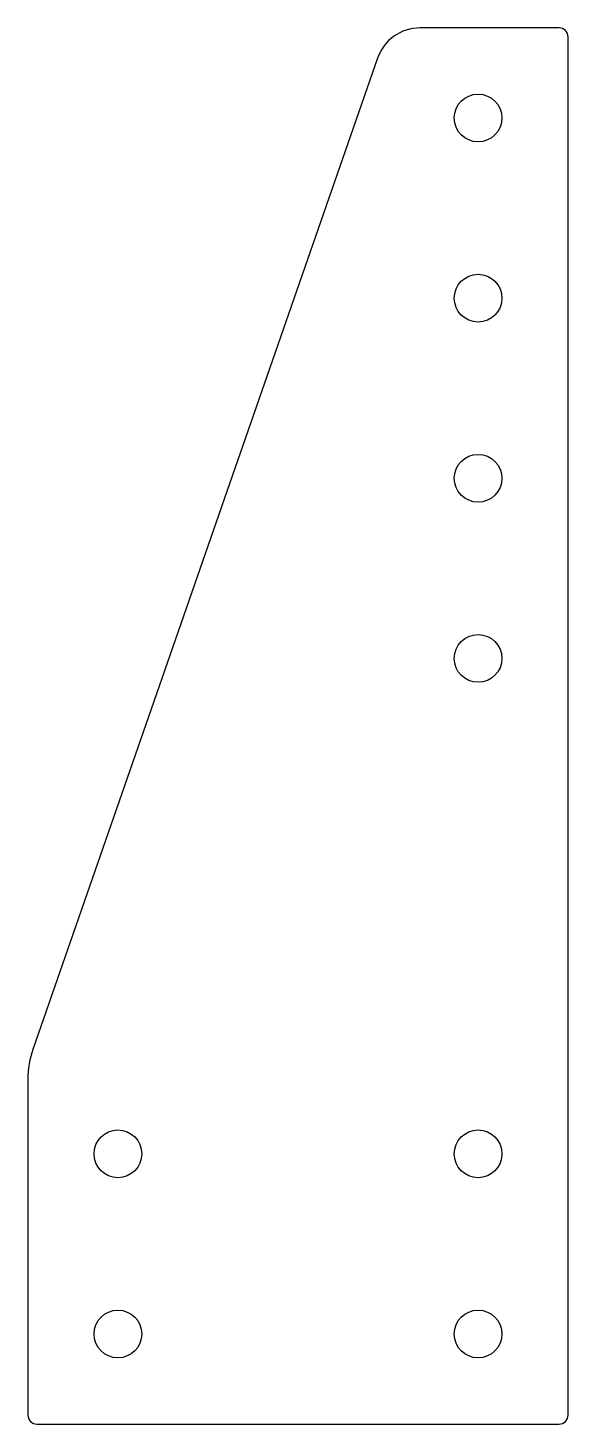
# Model space of a CAD drawing. Header units: millimetres. Extents: x -126 to -66, y -20 to 135.
import ezdxf

# ---------------------------------------------------------------- set-up
doc = ezdxf.new("R2010")
doc.units = ezdxf.units.MM
doc.layers.get('0').update_dxf_attribs({"linetype": 'CONTINUOUS'})

msp = doc.modelspace()

# ---------------------------------------------------------------- linework, layer by layer
msp.add_lwpolyline([(-125.44, 21.6, 0.08388), (-126, 18.31), (-126, -19, 0.414214), (-125, -20), (-67, -20, 0.414214), (-66, -19), (-66, 134, 0.414214), (-67, 135), (-82.45, 135, 0.319242), (-87.17, 131.64)], format="xyb", close=True)
for centre in [(-76, 125), (-76, 105), (-76, 85), (-76, 65), (-116, 10), (-76, 10), (-116, -10), (-76, -10)]:
    msp.add_circle(centre, 2.65)

doc.saveas('drawing.dxf')
